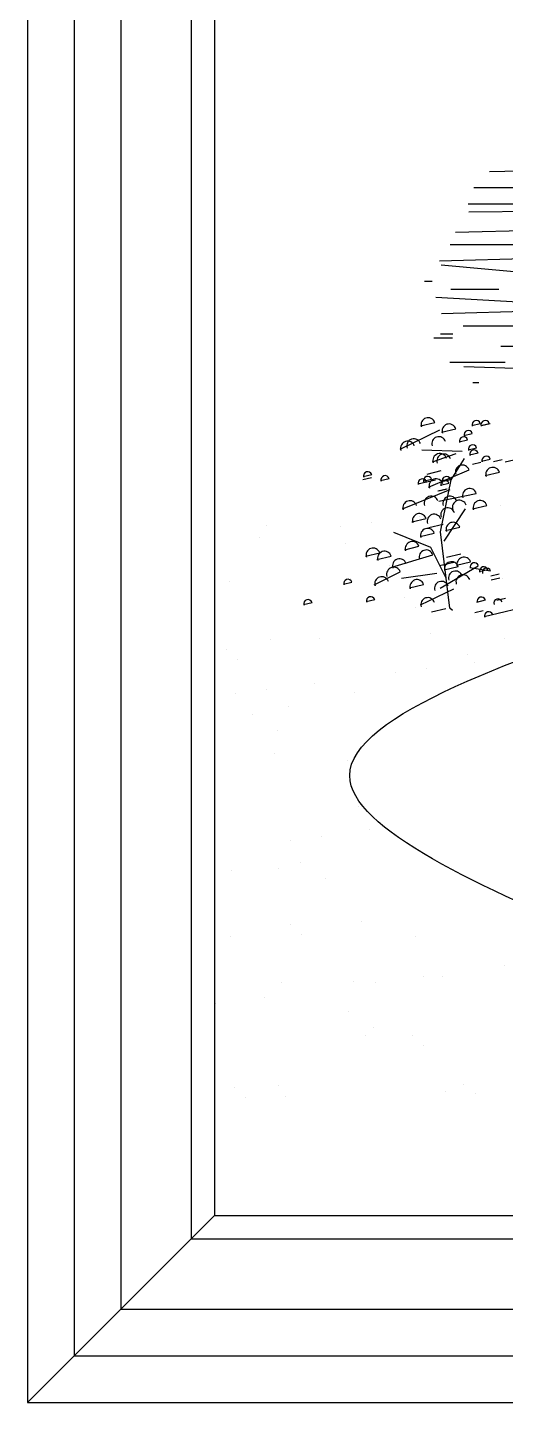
# Model space of a CAD drawing. Header units: inches. Extents: x 3 to 45, y 10.7 to 35.5.
# Drawn here: x 34.8175 to 34.9812, y 31.0979 to 31.5686 of the extents above; entities that cross this region are included whole.
import ezdxf

# ---------------------------------------------------------------- set-up
doc = ezdxf.new("R2010")
doc.units = ezdxf.units.IN
doc.header["$MEASUREMENT"] = 0
doc.layers.add('02', color=2, linetype='Continuous')
doc.layers.add('4', color=4, linetype='Continuous')

msp = doc.modelspace()

# ---------------------------------------------------------------- linework, layer by layer
at = {"layer": '02'}
for p, q in [((34.97580373251385, 31.51938608263295), (35.05586031090043, 31.52077717814969)), ((34.97034736477345, 31.513821700566), (35.0609491089037, 31.513821700566)), ((34.96845978194888, 31.50825731849905), (35.06574627558275, 31.50825731849905)), ((34.96867157541256, 31.50547512746558), (35.06486073042306, 31.50686622298231)), ((34.96409185765351, 31.49851964988189), (35.06961955455172, 31.50130184091536)), ((34.96228629058733, 31.49434636333168), (34.99460322315845, 31.49434636333168)), ((34.95861659384373, 31.48878198126473), (35.06715325486421, 31.4915641722982)), ((34.95916709756985, 31.48739088574799), (35.00434818525373, 31.48321759919778)), ((34.95353859766892, 31.48182650368104), (34.9561002846951, 31.48182650368104)), ((34.95739000860176, 31.47626212159954), (35.0088486940278, 31.47347993056606)), ((34.9624701202758, 31.47904431263301), (34.97897831535938, 31.47904431263301)), ((34.95936319405719, 31.47069773953259), (35.01014660740312, 31.47208883504932)), ((34.96672789553686, 31.46652445298237), (34.98997520118992, 31.46652445298237)), ((34.95668249366845, 31.46235116643216), (34.96311192190315, 31.46235116643216)), ((34.95900003622792, 31.4637422619489), (34.96324928534723, 31.4637422619489)), ((34.97959583717439, 31.45956897539869), (34.99193670949008, 31.45956897539869)), ((34.96220914261922, 31.45400459333174), (34.98107615671161, 31.45400459333174)), ((34.9669046854744, 31.452613497815), (35.00540042039047, 31.45122240229826)), ((34.97001643850508, 31.44704911574805), (34.97209331601898, 31.44704911574805)), ((34.95212256604846, 31.43225983452426), (34.95699215947225, 31.43341169037008)), ((34.96968296565156, 31.4324078986901), (34.97260472165927, 31.43309901218887)), ((34.97273113100364, 31.43240779868934), (34.97565288701135, 31.43309891220266)), ((34.97306568651966, 31.432370625851), (34.97598744264378, 31.43306173936431)), ((34.94513435486279, 31.42423311193848), (34.95873936462722, 31.43084746805103)), ((34.95933414890006, 31.4301042108054), (34.96420374232385, 31.43125606665122)), ((34.966932298141, 31.42898910326035), (34.96985405426513, 31.42968021675911)), ((34.95256890798028, 31.42408422058357), (34.96639719220384, 31.42356349623147)), ((34.96533394045237, 31.42679660667632), (34.96825569646008, 31.42748772018964)), ((34.96841936790425, 31.42408369298933), (34.97134112402837, 31.42477480648809)), ((34.95617480307392, 31.41995913696151), (34.9642783703659, 31.42278316920416)), ((34.96890267065301, 31.4223370709005), (34.97182442666072, 31.42302818441381)), ((34.96990644115995, 31.41917828233996), (34.97282819716766, 31.41986939583872)), ((34.97306609152857, 31.42018154680405), (34.97598784753627, 31.42087266031736)), ((34.97711792366154, 31.42006992828825), (34.98003967966925, 31.42076104178701)), ((34.98116975917056, 31.41995830937954), (34.98409151529468, 31.42064942289285)), ((34.93239931505214, 31.41386538367802), (34.93532107105985, 31.41455649717678)), ((34.93251079995225, 31.41486874814287), (34.93543255607638, 31.41555986164163)), ((34.93845848412293, 31.41353072772468), (34.94138024013064, 31.41422184123799)), ((34.95299303437623, 31.41327011441895), (34.95591479038394, 31.41396122793227)), ((34.95433126004919, 31.41312142267266), (34.95725301617331, 31.41381253618598)), ((34.95435347535222, 31.41575991144778), (34.95922306889243, 31.4169117672936)), ((34.95487404369324, 31.41130047529437), (34.96873928547411, 31.41720874663584)), ((34.95942392373964, 31.41323273778103), (34.96234567986376, 31.41392385129435)), ((34.97427808702032, 31.41523898750161), (34.97914768044411, 31.41639084334743)), ((34.94591565743595, 31.40383124609794), (34.96223427703644, 31.41048267506263)), ((34.95120877108111, 31.41245261074069), (34.95413052720524, 31.41314372423945)), ((34.9580486366669, 31.40999970389381), (34.96097039267461, 31.41069081740712)), ((34.95838319218292, 31.40996253105546), (34.96130494830705, 31.41065364456877)), ((34.95840561214409, 31.40650648355218), (34.97123012609354, 31.40914455122398)), ((34.95894071808125, 31.41193209058106), (34.96186247408896, 31.41262320407983)), ((34.96996642427094, 31.40386761213445), (34.97483601769473, 31.40501946798027)), ((34.9793903507436, 31.40501601948195), (34.9793903507436, 31.40501601948195)), ((34.94914983212057, 31.39940888317502), (34.95401942554436, 31.40056073902084)), ((34.95179011206183, 31.40138237912466), (34.95179011206183, 31.40138237912466)), ((34.95437939790118, 31.40025531469287), (34.95437939790118, 31.40025531469287)), ((34.89949724775779, 31.39827801648785), (34.89949724775779, 31.39827801648785)), ((34.92469352750614, 31.3978150460825), (34.92469352750614, 31.3978150460825)), ((34.93527026124339, 31.39920749951121), (34.93527026124339, 31.39920749951121)), ((34.95197512755676, 31.39435478115771), (34.95684472098056, 31.39550663700352)), ((34.95502319267526, 31.39740195082409), (34.95989278609905, 31.39855380666991)), ((34.96067348249763, 31.39643555579092), (34.96554307592142, 31.39758741163674)), ((34.89709328882437, 31.39418140573976), (34.89709328882437, 31.39418140573976)), ((34.92640606219921, 31.39210970600103), (34.92640606219921, 31.39210970600103)), ((34.94673392094246, 31.38985837557262), (34.95160351448267, 31.39101023141844)), ((34.93327745759434, 31.38762910955844), (34.93814705101813, 31.38878096540425)), ((34.93721780820324, 31.38651412619943), (34.94208740162703, 31.3876659820307)), ((34.94234773399349, 31.38391262759247), (34.95636171951465, 31.38811145007636)), ((34.95866655091795, 31.38446951760121), (34.96353614434175, 31.38562137344703)), ((34.96100834267254, 31.38725657355822), (34.96587793609633, 31.38840842940404)), ((34.96442832575686, 31.38450648703288), (34.96929791918065, 31.3856583428787)), ((34.93625160433858, 31.37781829167939), (34.94521009094588, 31.38224025120867)), ((34.94137566838454, 31.38456876207052), (34.94137566838454, 31.38456876207052)), ((34.9588154987343, 31.37666552903098), (34.97186288236681, 31.38435759529962)), ((34.96019068510778, 31.3829458291511), (34.96506027864798, 31.38409768499692)), ((34.96901546801946, 31.38372593581876), (34.97613780339289, 31.38259598156579)), ((34.97224954188842, 31.38235083911418), (34.97517129801254, 31.3830419526275)), ((34.97615272737148, 31.38090140016716), (34.97907448337919, 31.38159251368048)), ((34.88666513584594, 31.37899482326607), (34.88666513584594, 31.37899482326607)), ((34.92570940497372, 31.37804160833908), (34.92863116098142, 31.37873272183784)), ((34.92818287060636, 31.38015401230219), (34.92818287060636, 31.38015401230219)), ((34.94833278061397, 31.3768145238209), (34.95320237403776, 31.37796637966672)), ((34.94994452548254, 31.37910979805016), (34.94994452548254, 31.37910979805016)), ((34.95208741933148, 31.37097999134126), (34.96353644550818, 31.37647956444558)), ((34.97633863961364, 31.37952640651925), (34.97926039573777, 31.38021752001801)), ((34.98016325150657, 31.37990470469954), (34.98016325150657, 31.37990470469954)), ((34.91206723380874, 31.37109279969441), (34.91498898981645, 31.37178391319317)), ((34.9335158758242, 31.37209545734364), (34.93643763183191, 31.3727865708424)), ((34.94663105403579, 31.37357691542271), (34.94663105403579, 31.37357691542271)), ((34.97143208560574, 31.37194555880702), (34.97435384161345, 31.37263667232033)), ((34.97827185072511, 31.37253992164183), (34.98119360673282, 31.37323103514059)), ((34.95037642295047, 31.37014491717123), (34.95037642295047, 31.37014491717123)), ((34.95587912329047, 31.36852718755104), (34.96074871671426, 31.36967904339686)), ((34.97068875130772, 31.36830372289838), (34.97361050731543, 31.36899483639714)), ((34.97392282552592, 31.36692862962805), (34.99111880244728, 31.37111248046127)), ((34.90077727287117, 31.35912495748922), (34.90077727287117, 31.35912495748922)), ((34.91751302137546, 31.3593425528015), (34.91751302137546, 31.3593425528015)), ((34.95565942289814, 31.36110225569424), (34.95565942289814, 31.36110225569424)), ((34.98079241101205, 31.35945752757103), (34.98079241101205, 31.35945752757103)), ((34.88554653780575, 31.35574256956894), (34.88554653780575, 31.35574256956894)), ((34.96805456396233, 31.35394588541381), (34.96805456396233, 31.35394588541381)), ((34.88929190672043, 31.35231057131746), (34.88929190672043, 31.35231057131746)), ((34.95400522182736, 31.34906246484748), (34.95400522182736, 31.34906246484748)), ((34.97052507276221, 31.35123734447548), (34.97052507276221, 31.35123734447548)), ((34.91582824940834, 31.34403637109058), (34.91582824940834, 31.34403637109058)), ((34.94342848809011, 31.34767001143333), (34.94342848809011, 31.34767001143333)), ((34.88873166485264, 31.34046903803388), (34.88873166485264, 31.34046903803388)), ((34.89930839858989, 31.34186149146258), (34.89930839858989, 31.34186149146258)), ((34.92946289560332, 31.3410009533181), (34.92946289560332, 31.3410009533181)), ((34.9069700478487, 31.33611153954549), (34.9069700478487, 31.33611153954549)), ((34.89450726016931, 31.33357044713189), (34.89450726016931, 31.33357044713189)), ((34.9030761172673, 31.32811148311153), (34.9030761172673, 31.32811148311153)), ((34.90205729786813, 31.31997189850513), (34.90205729786813, 31.31997189850513)), ((34.92719503968529, 31.31757874898172), (34.92719503968529, 31.31757874898172)), ((34.9307429207167, 31.30184789433402), (34.9307429207167, 31.30184789433402)), ((34.91804335917386, 31.29171645681341), (34.91804335917386, 31.29171645681341)), ((34.93456321010872, 31.29389133642686), (34.93456321010872, 31.29389133642686)), ((34.90746662543661, 31.2903240033847), (34.90746662543661, 31.2903240033847)), ((34.91091824147425, 31.2826871069628), (34.91091824147425, 31.2826871069628)), ((34.95821947300847, 31.28279613772607), (34.95821947300847, 31.28279613772607)), ((34.8875340334982, 31.2801133731045), (34.8875340334982, 31.2801133731045)), ((34.90333732286508, 31.28081883952105), (34.90333732286508, 31.28081883952105)), ((34.91948709857225, 31.27722814294244), (34.91948709857225, 31.27722814294244)), ((34.90775902533478, 31.26158058252618), (34.90775902533478, 31.26158058252618)), ((34.93202294571365, 31.26269483533538), (34.93202294571365, 31.26269483533538)), ((34.88705559446517, 31.25746089769378), (34.88705559446517, 31.25746089769378)), ((34.91150439424946, 31.25814858427471), (34.91150439424946, 31.25814858427471)), ((34.95033498410176, 31.25757587246331), (34.95033498410176, 31.25757587246331)), ((34.98089840937446, 31.24737994213497), (34.98089840937446, 31.24737994213497)), ((34.90461734797846, 31.24166578053697), (34.90461734797846, 31.24166578053697)), ((34.92918253526132, 31.24194955250274), (34.92918253526132, 31.24194955250274)), ((34.93677831987425, 31.24157142214968), (34.93677831987425, 31.24157142214968)), ((34.95329817069269, 31.24374630177768), (34.95329817069269, 31.24374630177768)), ((34.95949949800543, 31.24364307874199), (34.95949949800543, 31.24364307874199)), ((34.89860134745523, 31.23654532839278), (34.89860134745523, 31.23654532839278)), ((34.88208149652037, 31.23437044876478), (34.88208149652037, 31.23437044876478)), ((34.92732922277919, 31.23180376679371), (34.92732922277919, 31.23180376679371)), ((34.93589807987719, 31.22634480277334), (34.93589807987719, 31.22634480277334)), ((34.93330297071061, 31.2235417763513), (34.93330297071061, 31.2235417763513)), ((34.94940752721432, 31.22341676192442), (34.94940752721432, 31.22341676192442)), ((34.95315289601258, 31.21998476367294), (34.95315289601258, 31.21998476367294)), ((34.90346657577011, 31.20657755752469), (34.90346657577011, 31.20657755752469)), ((34.9667459654067, 31.20669253229422), (34.9667459654067, 31.20669253229422)), ((34.88832301098428, 31.20558241607064), (34.88832301098428, 31.20558241607064)), ((34.89206837989896, 31.20215041781917), (34.89206837989896, 31.20215041781917)), ((34.90589737297542, 31.20251272155288), (34.90589737297542, 31.20251272155288)), ((34.9607795231188, 31.2044900197579), (34.9607795231188, 31.2044900197579)), ((34.97083103714085, 31.20378573191552), (34.97083103714085, 31.20378573191552)), ((34.88152119260322, 31.16188015676012), (34.81752119259018, 31.09788015676164))]:
    msp.add_line(p, q, dxfattribs=at)
for points in [[(34.83352119253523, 31.1138801567649), (35.76152119260787, 31.1138801567649), (35.76152119260787, 31.80188015675954), (34.83352119253523, 31.80188015675954)], [(34.8495211925967, 31.1298801567536), (35.74552119254641, 31.1298801567536), (35.74552119254641, 31.78588015675628), (34.8495211925967, 31.78588015675628)], [(34.87352119257248, 31.15388015675849), (35.72152119257062, 31.15388015675849), (35.72152119257062, 31.76188015675139), (34.87352119257248, 31.76188015675139)], [(34.88152119260322, 31.16188015676012), (35.71352119253989, 31.16188015676012), (35.71352119253989, 31.75388015674976), (34.88152119260322, 31.75388015674976)]]:
    msp.add_lwpolyline(points, close=True, dxfattribs=at)
for points in [[(34.96305344357661, 31.36908437409871), (34.96212409691925, 31.36986480493939), (34.95892637769266, 31.39595250844282), (34.96260589022695, 31.4138272248019), (34.96714072347659, 31.42111078976446)], [(34.96026470371562, 31.39275654702938), (34.96758737006731, 31.40379336644397)], [(34.96089705847244, 31.38015866977362), (34.95561818102415, 31.39056415388037), (34.94297927849966, 31.39569290499636)], [(34.94565622845239, 31.38015917354638), (34.95770014251157, 31.38186821937412)]]:
    msp.add_lwpolyline(points, dxfattribs=at)
for centre, radius in [((34.95470624346326, 31.43264939614888), 0.002409668873995387), ((34.96191782631486, 31.43049377243002), 0.002409668873995387), ((34.97123317210044, 31.43264163565614), 0.001445801324397232), ((34.97428133745252, 31.43264153566993), 0.001445801324397232), ((34.94983685469761, 31.42540300402466), 0.002409668873995387), ((34.95838655903044, 31.42614595517076), 0.002409668873995387), ((34.96688414690125, 31.42703034365691), 0.001445801324397232), ((34.9684825047063, 31.42922284022639), 0.001445801324397232), ((34.94771803239401, 31.4246226735631), 0.002409668873995387), ((34.96996957446954, 31.42431742995537), 0.001445801324397232), ((34.97045287710189, 31.42257080788109), 0.001445801324397232), ((34.95875848060514, 31.42034869858613), 0.002409668873995387), ((34.96009670290205, 31.42020000721819), 0.002409668873995387), ((34.96645336958154, 31.41644645241464), 0.002409668873995387), ((34.97461629797745, 31.42041528378464), 0.001445801324397232), ((34.93406100651755, 31.41510248510891), 0.001445801324397232), ((34.94000869057182, 31.41376446470527), 0.001445801324397232), ((34.95275897764641, 31.41268634770673), 0.001445801324397232), ((34.95454324082512, 31.41350385139954), 0.001445801324397232), ((34.95745772110804, 31.41169003691899), 0.002409668873995387), ((34.96097413030493, 31.41346647476162), 0.001445801324397232), ((34.97686176443513, 31.41562854914078), 0.002409668873995387), ((34.96049092453013, 31.4121658275471), 0.001445801324397232), ((34.96894421020097, 31.40838225700277), 0.002409668873995387), ((34.94849933496717, 31.40422080772256), 0.002409668873995387), ((34.95578514061908, 31.40578136218388), 0.002409668873995387), ((34.96221603044815, 31.40574398896566), 0.002409668873995387), ((34.96545010466635, 31.40436889570988), 0.002409668873995387), ((34.97255010180216, 31.40425717375907), 0.002409668873995387), ((34.95173350953537, 31.39979844479963), 0.002409668873995387), ((34.95678901194169, 31.39957530737589), 0.002409668873995387), ((34.96143553125712, 31.40176770090325), 0.002409668873995387), ((34.95455880508798, 31.39474434278232), 0.002409668873995387), ((34.96325716002885, 31.39682511741553), 0.002409668873995387), ((34.93586113512556, 31.38801867118305), 0.002409668873995387), ((34.94931759847368, 31.39024793719723), 0.002409668873995387), ((34.93980148573446, 31.38690368782405), 0.002409668873995387), ((34.94493141152471, 31.38430218923164), 0.002409668873995387), ((34.95407580350566, 31.38734915585515), 0.002409668873995387), ((34.962774362639, 31.38333539077572), 0.002409668873995387), ((34.96701200328808, 31.3848960486575), 0.002409668873995387), ((34.94292417505331, 31.38147795698747), 0.002409668873995387), ((34.96411268575157, 31.38013943317488), 0.002409668873995387), ((34.96667764847207, 31.37883868216155), 0.002409668873995387), ((34.97056567458476, 31.3839596727848), 0.001445801324397232), ((34.97379974845371, 31.38258457609478), 0.001445801324397232), ((34.97476625383406, 31.38213860503307), 0.001445801324397232), ((34.9272596114226, 31.37827534530512), 0.001445801324397232), ((34.9388352818698, 31.37820785331856), 0.002409668873995387), ((34.95091645814519, 31.37720408544552), 0.002409668873995387), ((34.95931751932058, 31.37660921578204), 0.002409668873995387), ((34.91361744025762, 31.371326536675), 0.001445801324397232), ((34.93506608227308, 31.37232919430967), 0.001445801324397232), ((34.95463393511291, 31.37103509699951), 0.002409668873995387), ((34.97298229205462, 31.37217929578761), 0.001445801324397232), ((34.9786697437432, 31.37154735670625), 0.001445801324397232), ((34.9754730319748, 31.36716236660864), 0.001445801324397232)]:
    msp.add_arc(centre, radius, 18.44221856360036, 198.4145532534083, dxfattribs=at)
msp.add_open_spline([(35.01848104490473, 31.25457180903318), (34.97320379315916, 31.27433600466607), (34.87570520873687, 31.31689559082584), (35.09097662613767, 31.38634009395169), (35.23084232745732, 31.45520195746936), (35.47613954857498, 31.42521226526147), (35.6310001638396, 31.45600264080709), (35.71352119253989, 31.47376640910075)], degree=3, knots=[0, 0, 0, 0, 134.4319557653475, 289.4814701527129, 555.6302308647456, 832.230079547227, 1150.761012917113, 1150.761012917113, 1150.761012917113, 1150.761012917113], dxfattribs=at)
at = {"layer": '4'}
msp.add_lwpolyline([(34.81752119259018, 31.09788015676164), (35.77752119255292, 31.09788015676164), (35.77752119255292, 31.8178801567628), (34.81752119259018, 31.8178801567628)], close=True, dxfattribs=at)

doc.saveas('drawing.dxf')
